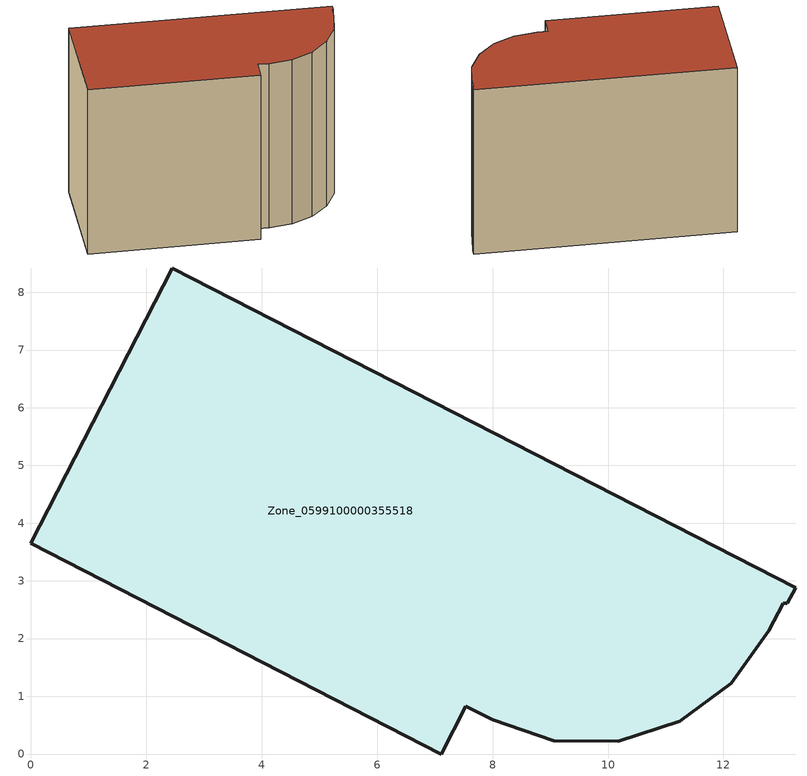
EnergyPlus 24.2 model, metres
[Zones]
Zone_0599100000355518
 floor ground (C_G): 10.18,0.22 9.06,0.23 8,0.59 7.54,0.83 7.11,0 0,3.65 2.45,8.42 13.25,2.88 13.11,2.61 13.04,2.61 12.79,2.14 12.14,1.23 11.24,0.57 z3.72
 wall outside (C_F): 2.45,8.42 0,3.65 7.11,0 7.54,0.83 8,0.59 9.06,0.23 10.18,0.22 11.24,0.57 12.14,1.23 12.79,2.14 13.04,2.61 13.11,2.61 13.25,2.88 2.45,8.42 z3.72:12.53
 roof outside (C_R): 13.25,2.88 2.45,8.42 0,3.65 7.11,0 7.54,0.83 8,0.59 9.06,0.23 10.18,0.22 11.24,0.57 12.14,1.23 12.79,2.14 13.04,2.61 13.11,2.61 z12.53
[BUILDING]
Pand.0599100000355518: North Axis=0; Terrain=City; Loads Convergence Tolerance Value=0.04; Temperature Convergence Tolerance Value=0.4; Solar Distribution=FullExterior; Maximum Number of Warmup Days=25; Minimum Number of Warmup Days=1
[Site:Location]
Rotterdam.The.Hague.AP_ZH_NLD Design_Conditions: Latitude=51.96; Longitude=4.45; Time Zone=1; Elevation=-4.5
[SITE:GROUNDTEMPERATURE:BUILDINGSURFACE]
18, 18, 18, 18, 18, 18, 18, 18, 18, 18, 18, 18
[MATERIAL] Thermal Absorptance=0.9; Solar Absorptance=0.7; Visible Absorptance=0.7
Name | Roughness | Thickness | Conductivity | Density | Specific Heat
G.TC.1992-2005 | MediumSmooth | 0.15 | 0.06 | 540 | 1210
F.TC.1992-2005 | Rough | 0.3 | 0.12 | 1920 | 840
R.TC.1992-2005 | MediumRough | 0.2 | 0.08 | 1500 | 1000
[CONSTRUCTION]
C_G: G.TC.1992-2005
C_F: F.TC.1992-2005
C_R: R.TC.1992-2005
[ZONE]
Zone_0599100000355518: Type=1; Multiplier=1; Ceiling Height=Autocalculate; Volume=Autocalculate; Floor Area=autocalculate; Part of Total Floor Area=Yes
[ZONEINFILTRATION:DESIGNFLOWRATE]
Infil_Zone_0599100000355518: Zone or ZoneList or Space or SpaceList=Zone_0599100000355518; Schedule=AlwaysOn; Design Flow Rate Calculation Method=Flow/Area; Flow Rate per Floor Area=0.0015; Constant Term Coefficient=1; Temperature Term Coefficient=0; Velocity Term Coefficient=0; Velocity Squared Term Coefficient=0
[HVACTEMPLATE:ZONE:IDEALLOADSAIRSYSTEM]
Zone_0599100000355518: Maximum Heating Supply Air Temperature=50; Minimum Cooling Supply Air Temperature=13; Maximum Heating Supply Air Humidity Ratio=0.0156; Minimum Cooling Supply Air Humidity Ratio=0.0077; Heating Limit=NoLimit; Cooling Limit=NoLimit; Dehumidification Control Type=ConstantSensibleHeatRatio; Cooling Sensible Heat Ratio=0.7; Dehumidification Setpoint=60; Humidification Control Type=None; Humidification Setpoint=30; Outdoor Air Method=None; Outdoor Air Flow Rate per Person=0.00944; Outdoor Air Flow Rate per Zone Floor Area=0; Outdoor Air Flow Rate per Zone=0; Demand Controlled Ventilation Type=None; Outdoor Air Economizer Type=NoEconomizer; Heat Recovery Type=None; Sensible Heat Recovery Effectiveness=0.7; Latent Heat Recovery Effectiveness=0.65
[ZONECONTROL:THERMOSTAT]
ThermostatControl_Zone_0599100000355518: Zone or ZoneList=Zone_0599100000355518; Control Type Schedule=DualSetpointControlType; Control 1=Thermostat_Zone_0599100000355518; Temperature Difference Between Cutout And Setpoint=0
[THERMOSTATSETPOINT:DUALSETPOINT]
Thermostat_Zone_0599100000355518: Heating Setpoint Temperature Schedule=HeatingSetpoint_Zone_0599100000355518; Cooling Setpoint Temperature Schedule=CoolingSetpoint_Zone_0599100000355518
[SCHEDULE:COMPACT]
HeatingSetpoint_Zone_0599100000355518: Through: 12/31, For: AllDays, Until: 24:00, 21
CoolingSetpoint_Zone_0599100000355518: Through: 12/31, For: AllDays, Until: 24:00, 24
DualSetpointControlType: Through: 12/31, For: AllDays, Until: 24:00, 4
AlwaysOn: Through: 12/31, For: AllDays, Until: 24:00, 1
